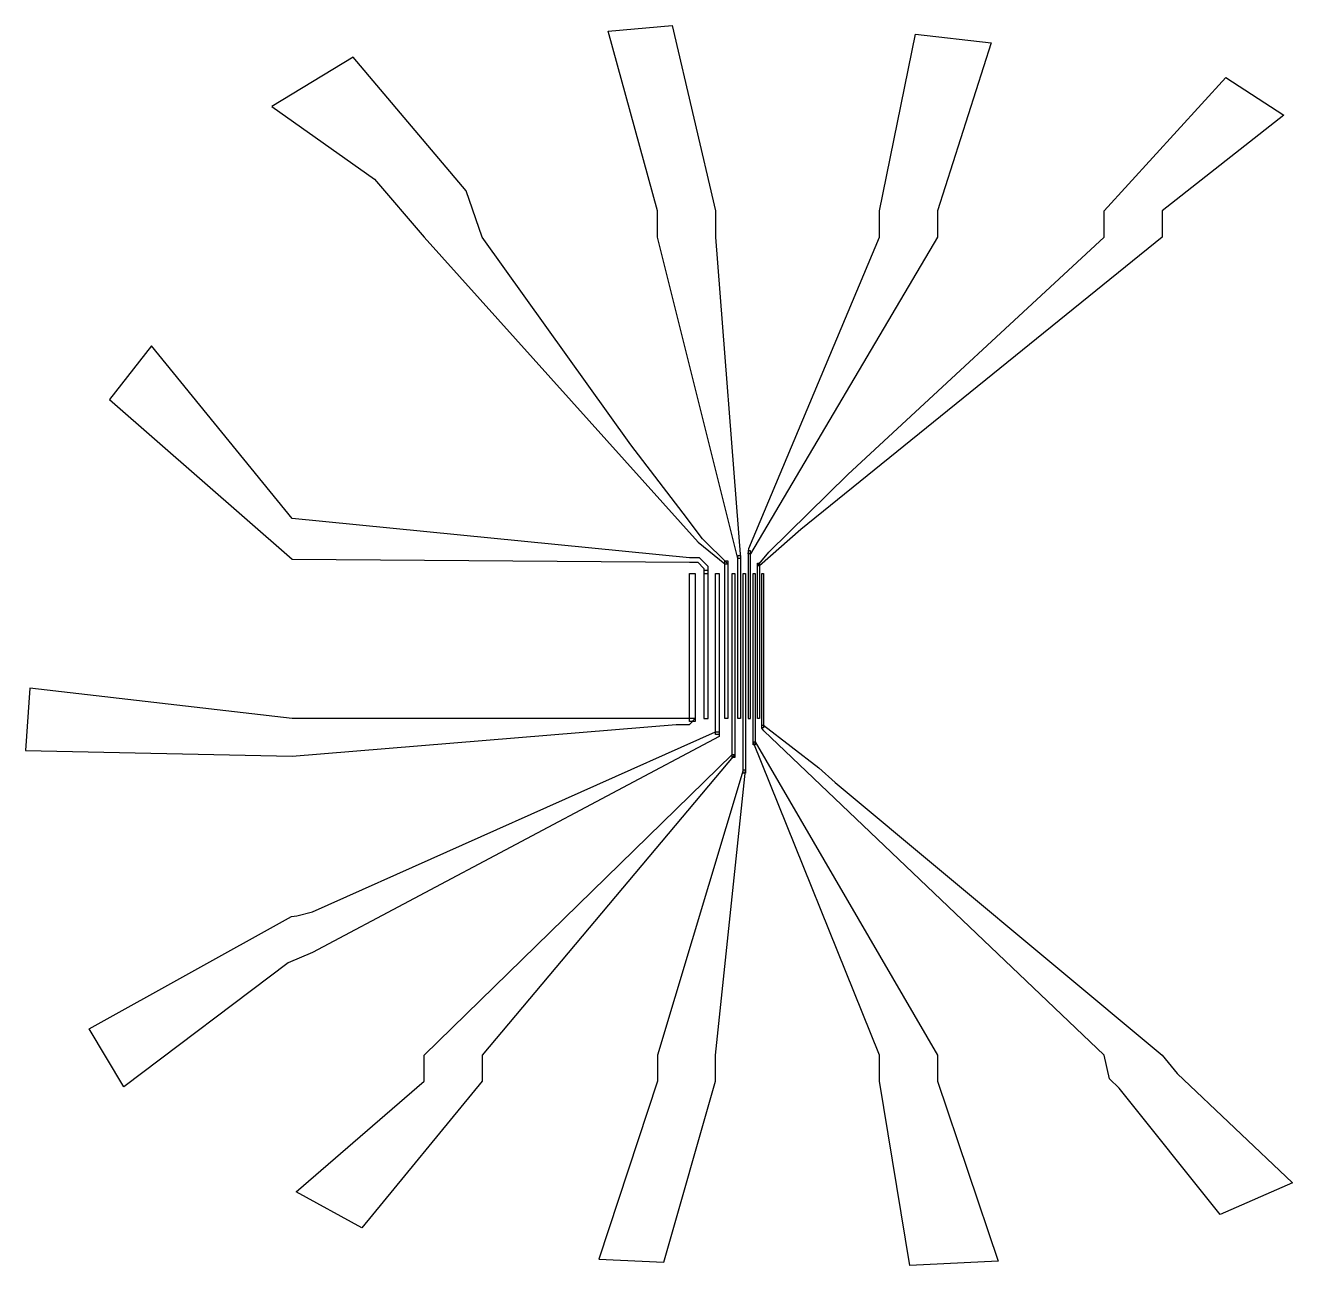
# Model space of a CAD drawing. Extents: x -24.2 to 19.5, y -21.3 to 21.4.
import ezdxf

# ---------------------------------------------------------------- set-up
doc = ezdxf.new("R2010")
doc.units = 0
doc.header["$MEASUREMENT"] = 0
doc.layers.add('2', color=6, linetype='Continuous')

msp = doc.modelspace()

# ---------------------------------------------------------------- linework, layer by layer
at = {"layer": '2', "linetype": 'Continuous'}
for points in [[(-4.11, 21.24), (-1.91, 21.44), (-0.41, 15.04), (-0.41, 14.14), (0.446, 3.06), (0.356, 3.06), (-2.41, 14.14), (-2.41, 15.04)], [(6.49, 21.14), (9.09, 20.84), (7.24, 15.04), (7.24, 14.14), (0.798, 3.22), (0.718, 3.22), (0.732, 3.4), (5.24, 14.14), (5.24, 15.04)], [(-12.91, 20.34), (-15.71, 18.64), (-12.17, 16.14), (-10.46, 14.14), (-1.01, 3.62), (-0.09, 2.877), (0.01, 2.877), (-0.86, 3.74), (-1.53, 4.62), (-3.33, 6.98), (-8.46, 14.142), (-9.01, 15.74)], [(17.19, 19.64), (19.19, 18.34), (14.99, 15.04), (14.99, 14.14), (2.53, 4.06), (1.107, 2.802), (1.037, 2.802), (1.43, 3.28), (4.15, 5.96), (12.99, 14.14), (12.99, 15.04)], [(-19.86, 10.39), (-21.31, 8.54), (-15.01, 3.04), (-1.31, 2.929), (-1.02, 2.929), (-0.81, 2.718), (-0.81, 2.54), (-0.66, 2.54), (-0.66, 2.78), (-0.958, 3.079), (-1.31, 3.079), (-15.01, 4.44)], [(0.446, -2.46), (0.356, -2.46), (0.356, 3.16), (0.446, 3.16)], [(0.717, -2.46), (0.797, -2.46), (0.798, 3.32), (0.718, 3.32)], [(-0.81, -2.46), (-0.66, -2.46), (-0.66, 2.64), (-0.81, 2.64)], [(0.01, -2.46), (-0.09, -2.46), (-0.09, 2.977), (0.01, 2.977)], [(1.107, -2.46), (1.037, -2.46), (1.037, 2.902), (1.107, 2.902)], [(-1.31, 2.54), (-1.11, 2.54), (-1.11, -2.56), (-1.31, -2.56)], [(-0.41, 2.54), (-0.29, 2.54), (-0.29, -3.014), (-0.41, -3.014)], [(0.161, 2.54), (0.256, 2.54), (0.256, -3.8), (0.161, -3.8)], [(0.542, 2.54), (0.627, 2.54), (0.626, -4.34), (0.541, -4.34)], [(0.883, 2.54), (0.958, 2.54), (0.958, -3.36), (0.883, -3.36)], [(1.183, 2.54), (1.248, 2.54), (1.248, -2.781), (1.183, -2.781)], [(-24.06, -1.41), (-24.21, -3.56), (-15.01, -3.76), (-1.77, -2.66), (-1.31, -2.66), (-1.11, -2.46), (-15.01, -2.46)], [(-0.41, -2.914), (-0.29, -2.914), (-0.29, -3.08), (-14.31, -10.52), (-15.15, -10.88), (-20.81, -15.16), (-22.01, -13.16), (-15.03, -9.28), (-14.85, -9.26), (-14.31, -9.12)], [(19.49, -18.46), (16.99, -19.56), (13.51, -15.2), (13.17, -14.88), (12.99, -14.06), (1.256, -2.882), (1.182, -2.79), (1.183, -2.681), (1.248, -2.681), (3.15, -4.16), (3.71, -4.66), (14.99, -14.06), (15.51, -14.7)], [(9.33, -21.16), (6.29, -21.32), (5.24, -14.96), (5.24, -14.06), (0.883, -3.26), (0.958, -3.26), (7.24, -14.06), (7.24, -14.96)], [(0.161, -3.7), (0.256, -3.7), (-8.46, -14.06), (-8.46, -14.96), (-12.61, -20.02), (-14.87, -18.78), (-10.46, -14.96), (-10.46, -14.06)], [(-4.43, -21.1), (-2.19, -21.2), (-0.41, -14.96), (-0.41, -14.06), (0.626, -4.24), (0.541, -4.24), (-2.41, -14.06), (-2.41, -14.96)]]:
    msp.add_lwpolyline(points, close=True, dxfattribs=at)

doc.saveas('drawing.dxf')
